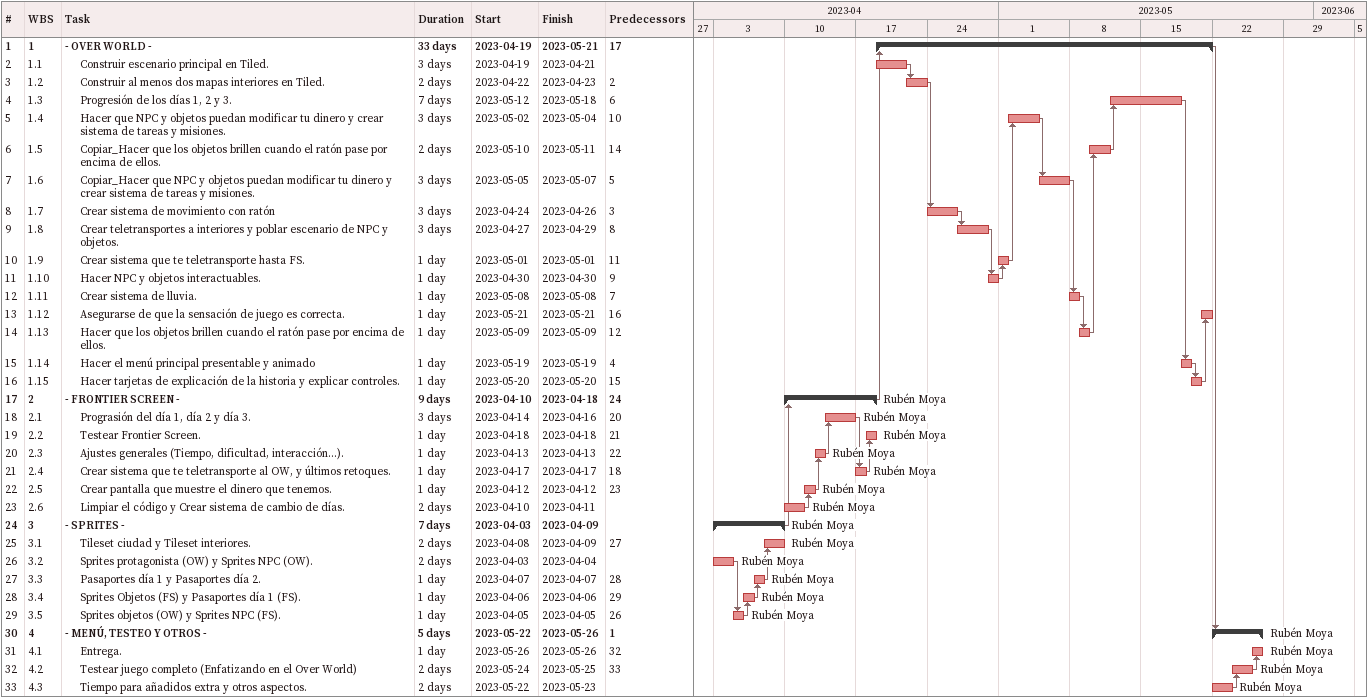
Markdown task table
| ID | WBS | Task | Duration | Start | Finish | Predecessors | Resources |
|---|---|---|---|---|---|---|---|
| 1 | 1 | **- OVER WORLD -** | 33d | 2023-04-19 | 2023-05-21 | 17 |  |
| 2 | 1.1 | Construir escenario principal en Tiled. | 3d | 2023-04-19 | 2023-04-21 |  |  |
| 3 | 1.2 | Construir al menos dos mapas interiores en Tiled. | 2d | 2023-04-22 | 2023-04-23 | 2 |  |
| 4 | 1.3 | Progresión de los días 1, 2 y 3. | 7d | 2023-05-12 | 2023-05-18 | 6 |  |
| 5 | 1.4 | Hacer que NPC y objetos puedan modificar tu dinero y crear sistema de tareas y misiones. | 3d | 2023-05-02 | 2023-05-04 | 10 |  |
| 6 | 1.5 | Copiar_Hacer que los objetos brillen cuando el ratón pase por encima de ellos. | 2d | 2023-05-10 | 2023-05-11 | 14 |  |
| 7 | 1.6 | Copiar_Hacer que NPC y objetos puedan modificar tu dinero y crear sistema de tareas y misiones. | 3d | 2023-05-05 | 2023-05-07 | 5 |  |
| 8 | 1.7 | Crear sistema de movimiento con ratón | 3d | 2023-04-24 | 2023-04-26 | 3 |  |
| 9 | 1.8 | Crear teletransportes a interiores y poblar escenario de NPC y objetos. | 3d | 2023-04-27 | 2023-04-29 | 8 |  |
| 10 | 1.9 | Crear sistema que te teletransporte hasta FS. | 1d | 2023-05-01 | 2023-05-01 | 11 |  |
| 11 | 1.10 | Hacer NPC y objetos interactuables. | 1d | 2023-04-30 | 2023-04-30 | 9 |  |
| 12 | 1.11 | Crear sistema de lluvia. | 1d | 2023-05-08 | 2023-05-08 | 7 |  |
| 13 | 1.12 | Asegurarse de que la sensación de juego es correcta. | 1d | 2023-05-21 | 2023-05-21 | 16 |  |
| 14 | 1.13 | Hacer que los objetos brillen cuando el ratón pase por encima de ellos. | 1d | 2023-05-09 | 2023-05-09 | 12 |  |
| 15 | 1.14 | Hacer el menú principal presentable y animado | 1d | 2023-05-19 | 2023-05-19 | 4 |  |
| 16 | 1.15 | Hacer tarjetas de explicación de la historia y explicar controles. | 1d | 2023-05-20 | 2023-05-20 | 15 |  |
| 17 | 2 | **- FRONTIER SCREEN -** | 9d | 2023-04-10 | 2023-04-18 | 24 | Rubén Moya |
| 18 | 2.1 | Prograsión del día 1, día 2 y día 3. | 3d | 2023-04-14 | 2023-04-16 | 20 | Rubén Moya |
| 19 | 2.2 | Testear Frontier Screen. | 1d | 2023-04-18 | 2023-04-18 | 21 | Rubén Moya |
| 20 | 2.3 | Ajustes generales (Tiempo, dificultad, interacción...). | 1d | 2023-04-13 | 2023-04-13 | 22 | Rubén Moya |
| 21 | 2.4 | Crear sistema que te teletransporte al OW, y últimos retoques. | 1d | 2023-04-17 | 2023-04-17 | 18 | Rubén Moya |
| 22 | 2.5 | Crear pantalla que muestre el dinero que tenemos. | 1d | 2023-04-12 | 2023-04-12 | 23 | Rubén Moya |
| 23 | 2.6 | Limpiar el código y Crear sistema de cambio de días. | 2d | 2023-04-10 | 2023-04-11 |  | Rubén Moya |
| 24 | 3 | **- SPRITES -** | 7d | 2023-04-03 | 2023-04-09 |  | Rubén Moya |
| 25 | 3.1 | Tileset ciudad y Tileset interiores. | 2d | 2023-04-08 | 2023-04-09 | 27 | Rubén Moya |
| 26 | 3.2 | Sprites protagonista (OW) y Sprites NPC (OW). | 2d | 2023-04-03 | 2023-04-04 |  | Rubén Moya |
| 27 | 3.3 | Pasaportes día 1 y Pasaportes día 2. | 1d | 2023-04-07 | 2023-04-07 | 28 | Rubén Moya |
| 28 | 3.4 | Sprites Objetos (FS) y Pasaportes día 1 (FS). | 1d | 2023-04-06 | 2023-04-06 | 29 | Rubén Moya |
| 29 | 3.5 | Sprites objetos (OW) y Sprites NPC (FS). | 1d | 2023-04-05 | 2023-04-05 | 26 | Rubén Moya |
| 30 | 4 | **- MENÚ, TESTEO Y OTROS -** | 5d | 2023-05-22 | 2023-05-26 | 1 | Rubén Moya |
| 31 | 4.1 | Entrega. | 1d | 2023-05-26 | 2023-05-26 | 32 | Rubén Moya |
| 32 | 4.2 | Testear juego completo (Enfatizando en el Over World) | 2d | 2023-05-24 | 2023-05-25 | 33 | Rubén Moya |
| 33 | 4.3 | Tiempo para añadidos extra y otros aspectos. | 2d | 2023-05-22 | 2023-05-23 |  | Rubén Moya |
